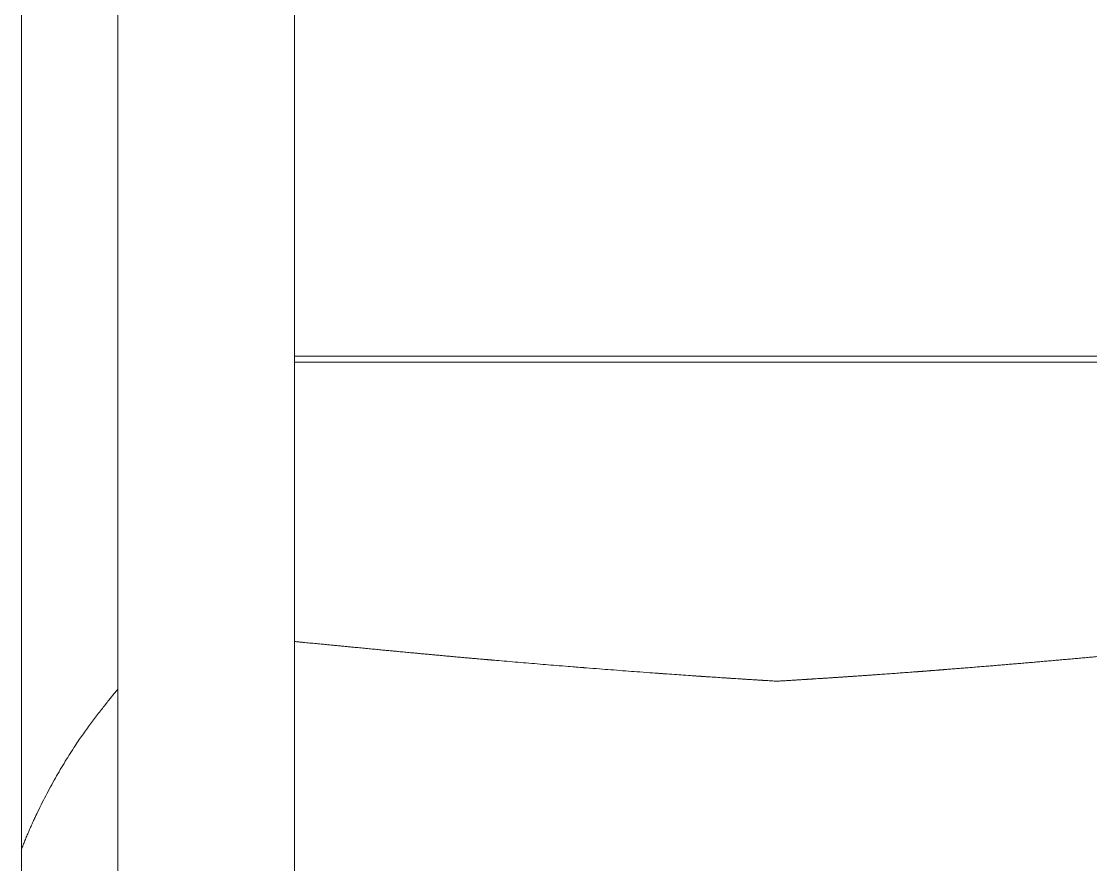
# Model space of a CAD drawing. Header units: millimetres. Extents: x -5 to 111, y -3 to 86.
# Drawn here: x 19.622 to 19.65526, y 48.0198 to 48.04602 of the extents above; entities that cross this region are included whole.
import ezdxf

# ---------------------------------------------------------------- set-up
doc = ezdxf.new("R2010")
doc.units = ezdxf.units.MM
doc.layers.add('A1I6----E-', color=3, linetype='Continuous', lineweight=25)

# ---------------------------------------------------------------- blocks, each defined once
blk = doc.blocks.new('Gruppe-423')
at = {"layer": 'A1I6----E-', "linetype": 'Continuous', "lineweight": 9}
for p, q in [((-31.178446, 5.566397), (-31.178446, 5.326397)), ((-31.175446, 5.481653), (-31.175446, 5.552397)), ((-31.169946, 5.492004), (-31.169946, 5.511791)), ((-31.139946, 5.492004), (-31.169946, 5.492004)), ((-31.169946, 5.491823), (-31.169946, 5.492004)), ((-31.139946, 5.491823), (-31.169946, 5.491823)), ((-31.169946, 5.484849), (-31.169946, 5.491823)), ((-31.169946, 5.483137), (-31.169946, 5.484849)), ((-31.169946, 5.461717), (-31.169946, 5.483137)), ((-31.175446, 5.471397), (-31.175446, 5.481653))]:
    blk.add_line(p, q, dxfattribs=at)
for points, weights, knots in [([(-31.169946, 5.483137), (-31.169263, 5.48307), (-31.16814, 5.482961), (-31.16723, 5.482874), (-31.166434, 5.482798), (-31.165676, 5.482728), (-31.164917, 5.482657), (-31.164159, 5.482591), (-31.163932, 5.482572), (-31.163705, 5.482552), (-31.162493, 5.482447), (-31.16128, 5.48235), (-31.161262, 5.482348), (-31.161245, 5.482347), (-31.159996, 5.482247), (-31.158747, 5.482156), (-31.158598, 5.482145), (-31.158448, 5.482134), (-31.157499, 5.482066), (-31.156548, 5.482004), (-31.156399, 5.481994), (-31.15625, 5.481985), (-31.155598, 5.481942), (-31.154946, 5.481903), (-31.154946, 5.481903), (-31.154946, 5.481903)], [1, 1, 1, 1, 1, 1, 0.99999537893, 1, 1, 1, 0.999994084274, 1, 1, 1, 0.999993319974, 1, 1, 1, 0.999992420694, 1, 1, 1, 0.999997854991, 1, 1, 1], [0, 0, 0, 1, 2, 3, 4, 4, 5, 5, 6, 6, 7, 7, 8, 8, 9, 9, 10, 10, 11, 11, 12, 12, 13, 13, 14, 14, 14]), ([(-31.154946, 5.481903), (-31.154464, 5.481932), (-31.153983, 5.481963), (-31.153876, 5.481969), (-31.153769, 5.481976), (-31.153073, 5.48202), (-31.152378, 5.482069), (-31.152113, 5.482087), (-31.151849, 5.482106), (-31.150911, 5.482171), (-31.149973, 5.482245), (-31.149816, 5.482257), (-31.149659, 5.48227), (-31.149035, 5.482319), (-31.148411, 5.48237), (-31.147786, 5.482422), (-31.147162, 5.482475), (-31.146538, 5.482529), (-31.145914, 5.482584), (-31.14529, 5.48264), (-31.144666, 5.482696), (-31.144041, 5.482753), (-31.143417, 5.482811), (-31.142793, 5.482869), (-31.141545, 5.482986), (-31.139985, 5.483133), (-31.139965, 5.483135), (-31.139946, 5.483137)], [1, 0.999998917083, 1, 1, 1, 0.999995276115, 1, 1, 1, 0.999990085182, 1, 1, 1, 0.999998183778, 1, 0.999998640021, 1, 0.999999039522, 1, 0.999999369218, 1, 0.999999630088, 1, 1, 1, 1, 1, 1], [0, 0, 0, 1, 1, 2, 2, 3, 3, 4, 4, 5, 5, 6, 6, 7, 7, 8, 8, 9, 9, 10, 10, 11, 11, 12, 13, 13, 14, 14, 14])]:
    blk.add_rational_spline(points, weights, degree=2, knots=knots, dxfattribs=at)
blk.add_open_spline([(-31.175446, 5.481653), (-31.175897, 5.48112), (-31.176986, 5.479628), (-31.178056, 5.477678), (-31.178446, 5.476674)], degree=2, dxfattribs=at)

msp = doc.modelspace()

# ---------------------------------------------------------------- block references
at = {"layer": 'A1I6----E-'}
msp.add_blockref('Gruppe-423', (50.800446, 42.543603), dxfattribs=at)

doc.saveas('drawing.dxf')
